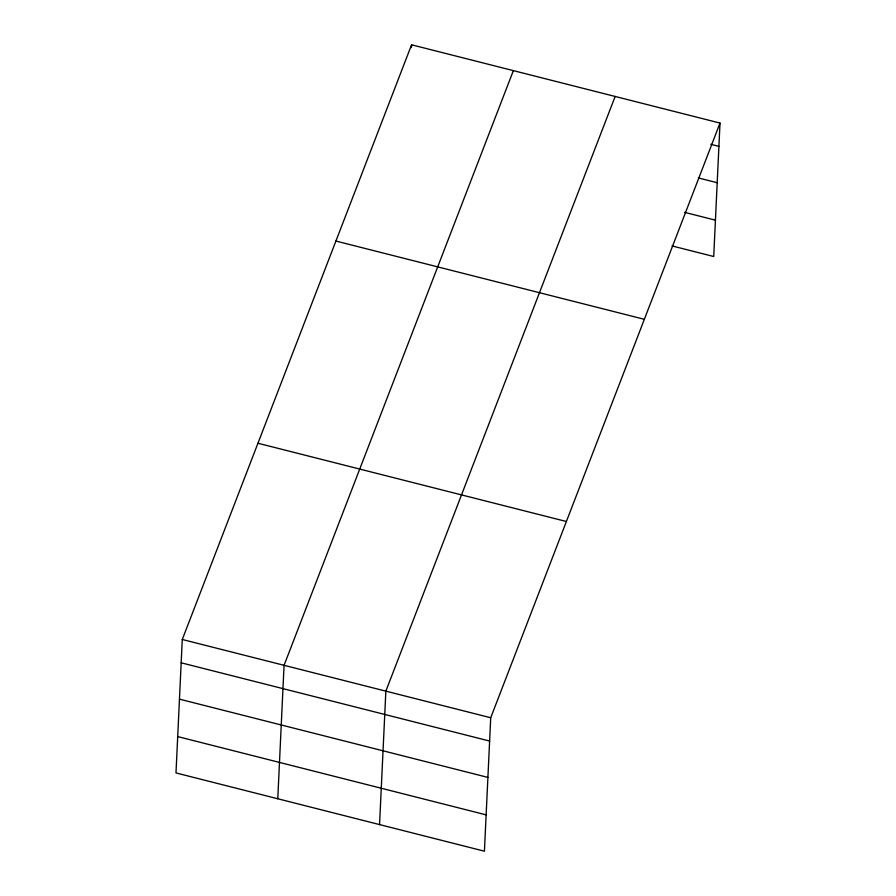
<?xml version="1.0" encoding="UTF-8"?>
<svg xmlns="http://www.w3.org/2000/svg" width="896" height="896" viewBox="0 0 896 896"><rect width="100%" height="100%" fill="white"/><g stroke="black" fill="none" stroke-linecap="round" stroke-linejoin="round"><path stroke-width="1.34" d="M182.28 639.486L175.986 772.934L484.422 851.2L490.717 717.752L720.014 123.066L411.578 44.8L182.28 639.486L490.717 717.752M277.771 798.762L284.066 665.314L513.363 70.627M411.454 47.544L411.578 44.8M379.557 824.589L385.851 691.141L615.149 96.454M720.014 123.066L713.72 256.514L672.045 245.93M710.842 144.323L718.917 146.373M698.376 177.946L717.203 182.717M684.51 212.318L715.434 220.17M335.91 241.046L644.347 319.312M257.947 443.24L566.384 521.506M181.182 662.805L489.608 741.059M179.469 699.149L487.894 777.403M177.699 736.59L486.136 814.856"/></g></svg>
